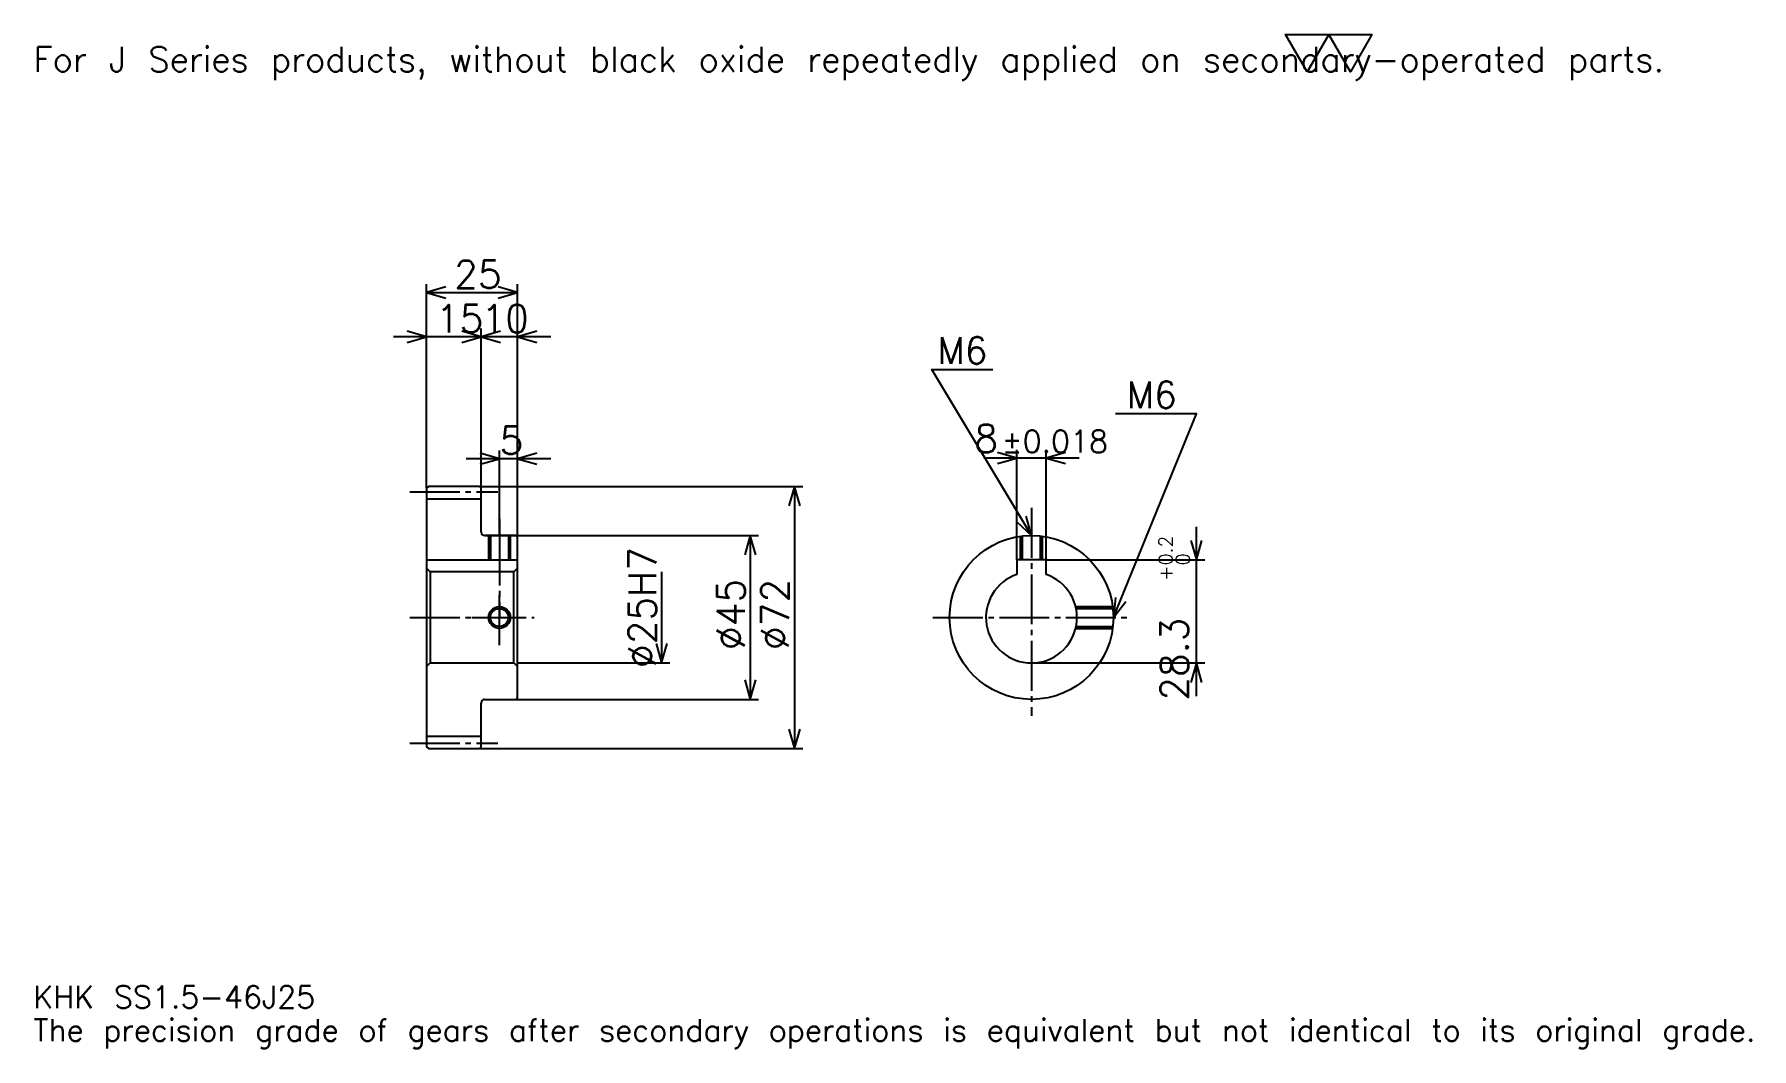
# Model space of a CAD drawing. Extents: x 15 to 487, y 6 to 284.
import ezdxf

# ---------------------------------------------------------------- set-up
doc = ezdxf.new("R2010")
doc.units = 0
doc.linetypes.add('DASHDOT', pattern=[18.260869, 13.695652, -1.521739, 1.521739, -1.521739])
doc.layers.get('0').update_dxf_attribs({"linetype": 'CONTINUOUS'})
doc.layers.add('DASHDOT', color=6, linetype='DASHDOT')
doc.styles.add('KANJI', font='TXT', dxfattribs={"bigfont": 'BIGFONT'})

msp = doc.modelspace()

# ---------------------------------------------------------------- linework, layer by layer
at = {"color": 5}
for p, q in [((123.260864, 160.021744), (123.260864, 215.565216)), ((123.260864, 213.282608), (148.260864, 213.282608)), ((148.260864, 160.021744), (148.260864, 215.565216)), ((138.260864, 160.021744), (138.260864, 203.391312)), ((147.391296, 201.108704), (114.130432, 201.108704)), ((157.391296, 201.108704), (129.130432, 201.108704)), ((143.260864, 160.021744), (143.260864, 169.913055)), ((285.456512, 139.821747), (285.456512, 170.108704)), ((293.456512, 139.821747), (293.456512, 170.108704)), ((157.391296, 167.630432), (134.130432, 167.630432)), ((302.586945, 167.826096), (276.32608, 167.826096)), ((123.260864, 159.521744), (123.260864, 160.021744)), ((137.760864, 160.021744), (148.260864, 160.021744)), ((138.260864, 159.521744), (138.260864, 160.021744)), ((143.260864, 146.521744), (143.260864, 160.021744)), ((143.260864, 146.521744), (143.260864, 160.021744)), ((148.260864, 160.021744), (226.630432, 160.021744)), ((148.260864, 146.021744), (148.260864, 160.021744)), ((224.347824, 160.021744), (224.347824, 88.021744)), ((139.260864, 146.521744), (148.260864, 146.521744)), ((148.260864, 146.521744), (214.456512, 146.521744)), ((212.173904, 146.521744), (212.173904, 101.521744)), ((334.782593, 102.391312), (334.782593, 148.952179)), ((293.456512, 139.821747), (337.065186, 139.821747)), ((187.82608, 136.521744), (187.82608, 111.521744)), ((148.260864, 111.521744), (190.108688, 111.521744)), ((289.456512, 111.521744), (337.065186, 111.521744)), ((139.260864, 101.521744), (148.260864, 101.521744)), ((148.260864, 101.521744), (214.456512, 101.521744)), ((137.760864, 88.021744), (148.260864, 88.021744)), ((148.260864, 88.021744), (226.630432, 88.021744))]:
    msp.add_line(p, q, dxfattribs=at)
at = {"color": 4}
for p, q in [((123.260864, 156.646744), (138.260864, 156.646744)), ((123.260864, 139.821747), (148.260864, 139.821747)), ((147.260864, 136.521744), (148.260864, 137.521744)), ((124.260864, 136.521744), (124.260864, 111.521744)), ((147.260864, 111.521744), (148.260864, 110.521744)), ((123.260864, 91.396744), (138.260864, 91.396744))]:
    msp.add_line(p, q, dxfattribs=at)
at = {"color": 7}
msp.add_lwpolyline([(365.217377, 273.913055), (359.282593, 284.200012), (383.021729, 284.200012), (377.086945, 273.913055), (371.152161, 284.200012), (365.217377, 273.913055)], dxfattribs=at)
at = {"color": 5}
for points in [[(128.586945, 214.804352), (123.260864, 213.282608), (128.586945, 211.760864)], [(142.934784, 211.760864), (148.260864, 213.282608), (142.934784, 214.804352)], [(117.934776, 199.586975), (123.260864, 201.108704), (117.934776, 202.630432)], [(132.934784, 199.586975), (138.260864, 201.108704), (132.934784, 202.630432)], [(143.586945, 202.630432), (138.260864, 201.108704), (143.586945, 199.586975)], [(153.586945, 202.630432), (148.260864, 201.108704), (153.586945, 199.586975)], [(289.456512, 146.521744), (262.065216, 192.17392), (278.804321, 192.17392)], [(311.956512, 124.021744), (334.782593, 180), (312.565247, 180)], [(137.934784, 166.108704), (143.260864, 167.630432), (137.934784, 169.152176)], [(153.586945, 169.152176), (148.260864, 167.630432), (153.586945, 166.108704)], [(280.130432, 166.304352), (285.456512, 167.826096), (280.130432, 169.347839)], [(298.782593, 169.347839), (293.456512, 167.826096), (298.782593, 166.304352)], [(225.869568, 154.695648), (224.347824, 160.021744), (222.82608, 154.695648)], [(285.411377, 150.305893), (289.456512, 146.521744), (288.021149, 151.87175)], [(213.695648, 141.195648), (212.173904, 146.521744), (210.652161, 141.195648)], [(333.260864, 145.147827), (334.782593, 139.821747), (336.304321, 145.147827)], [(312.558472, 129.528152), (311.956512, 124.021744), (315.376648, 128.378983)], [(186.304337, 116.847832), (187.82608, 111.521744), (189.347809, 116.847832)], [(336.304321, 106.195656), (334.782593, 111.521744), (333.260864, 106.195656)], [(210.652161, 106.847832), (212.173904, 101.521744), (213.695648, 106.847832)], [(222.82608, 93.347832), (224.347824, 88.021744), (225.869568, 93.347832)]]:
    msp.add_lwpolyline(points, dxfattribs=at)
at = {"color": 4}
for points in [[(138.260864, 147.521744), (138.260864, 159.521744), (137.760864, 160.021744), (123.760864, 160.021744), (123.260864, 159.521744), (123.260864, 110.521744)], [(139.260864, 101.521744), (147.760864, 101.521744), (148.260864, 102.021744), (148.260864, 146.021744), (147.760864, 146.521744), (139.260864, 146.521744)], [(140.260864, 146.521744), (140.260864, 139.821747)], [(140.800873, 146.521744), (140.800873, 139.821747)], [(145.720856, 146.521744), (145.720856, 139.821747)], [(146.260864, 146.521744), (146.260864, 139.821747)], [(286.456512, 139.821747), (286.456512, 146.320847)], [(286.996521, 139.821747), (286.996521, 146.386856)], [(291.916504, 139.821747), (291.916504, 146.386856)], [(292.456512, 139.821747), (292.456512, 146.320847)], [(123.260864, 110.521744), (124.260864, 111.521744), (147.260864, 111.521744), (147.260864, 136.521744), (124.260864, 136.521744), (123.260864, 137.521744)], [(293.456512, 135.864456), (293.456512, 139.821747), (285.456512, 139.821747), (285.456512, 135.864456)], [(301.591187, 127.021744), (311.755615, 127.021744)], [(301.712036, 126.481743), (311.821625, 126.481743)], [(301.591187, 121.021744), (311.755615, 121.021744)], [(301.712036, 121.561745), (311.821625, 121.561745)], [(123.260864, 110.521744), (123.260864, 88.521744), (123.760864, 88.021744), (137.760864, 88.021744), (138.260864, 88.521744), (138.260864, 100.521744)]]:
    msp.add_lwpolyline(points, dxfattribs=at)
for centre, radius in [((289.456512, 124.021744), 22.5), ((143.260864, 124.021744), 2.46)]:
    msp.add_circle(centre, radius, dxfattribs=at)
at = {"color": 7}
msp.add_circle((143.260864, 124.021744), 3, dxfattribs=at)
at = {"color": 4}
for centre, radius, start, end in [((139.260864, 147.521744), 1, 180, 270), ((289.456512, 124.021744), 12.5, 108.66292518, 71.33707482), ((139.260864, 100.521744), 1, 90, 180)]:
    msp.add_arc(centre, radius, start, end, dxfattribs=at)
at = {"layer": 'DASHDOT', "color": 7}
for p, q in [((118.695648, 158.521744), (142.82608, 158.521744)), ((289.456512, 154.130432), (289.456512, 96.956528)), ((143.260864, 146.521744), (143.260864, 124.021744)), ((118.695648, 124.021744), (152.82608, 124.021744)), ((262.391296, 124.021744), (316.521729, 124.021744)), ((118.695648, 89.521744), (142.82608, 89.521744))]:
    msp.add_line(p, q, dxfattribs=at)
for points in [[(143.260864, 151.08696), (143.260864, 135.256531)], [(143.260864, 116.456528), (143.260864, 131.58696)], [(135.695648, 124.021744), (150.82608, 124.021744)]]:
    msp.add_lwpolyline(points, dxfattribs=at)

# ---------------------------------------------------------------- texts
at = {"color": 7, "style": 'KANJI'}
for s, height, p in [('For J Series products, without black oxide repeatedly applied on secondary-operated parts.', 6.847826, (15.217391, 273.913055)), ('25', 7.608696, (130.815216, 214.5)), ('15', 7.608696, (125.815208, 202.326096)), ('10', 7.608696, (138.315216, 202.326096)), ('M6', 7.304348, (263.586945, 193.695648)), ('M6', 7.304348, (315.608704, 181.521744)), ('5', 7.608696, (143.28804, 168.847839)), ('8', 7.608696, (273.750671, 169.347839)), ('%%p0.018', 6.086957, (281.282349, 169.347839)), ('KHK SS1.5-46J25', 6.086957, (15.217391, 16.73913)), ('The precision grade of gears after secondary operations is equivalent but not identical to its original grade.', 6.086957, (15.217391, 7.608696))]:
    msp.add_text(s, height=height, dxfattribs=at).set_placement(p)
for s, height, p in [('%%c25H7', 7.608696, (186.304337, 110.135872)), ('0.2', 3.804348, (328.239136, 138.340942)), ('+', 3.804348, (328.239136, 134.080078)), ('0', 3.804348, (332.956512, 138.340942)), ('%%c45', 7.608696, (210.652161, 115.081528)), ('%%c72', 7.608696, (222.82608, 115.081528)), ('28.3', 7.608696, (332.5, 101.146622))]:
    msp.add_text(s, height=height, rotation=90, dxfattribs=at).set_placement(p)

doc.saveas('drawing.dxf')
